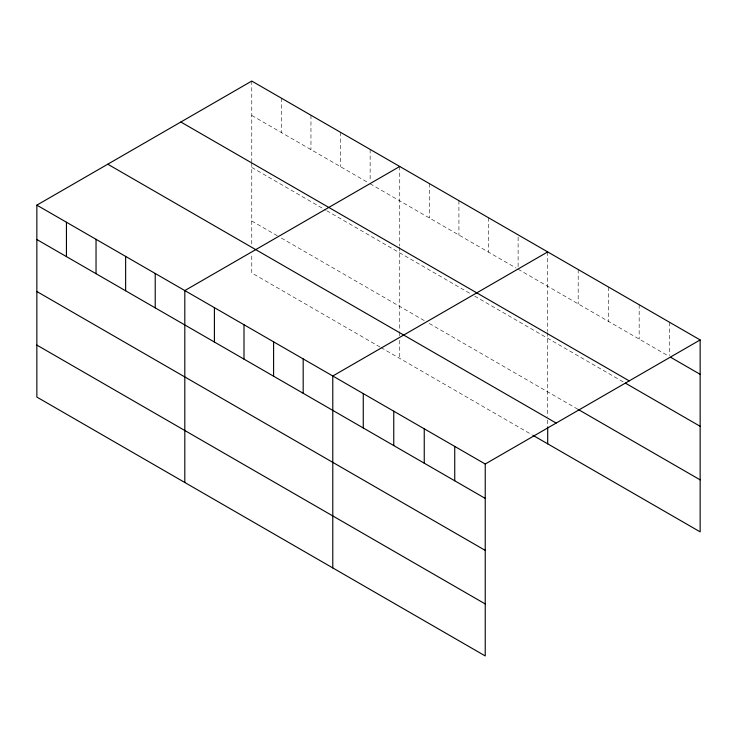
<?xml version="1.0" encoding="UTF-8"?>
<svg xmlns="http://www.w3.org/2000/svg" width="737" height="737" viewBox="0 0 737 737"><rect width="100%" height="100%" fill="white"/><g stroke="black" fill="none" stroke-linecap="round" stroke-linejoin="round"><path stroke-width="0.55" stroke-dasharray="3.69 2.76" d="M251.768 81.061L251.768 161.781M251.768 115.442L368.168 182.647M370.14 183.78L516.14 268.075M518.111 269.208L668.68 356.137M251.768 167.428L325.754 210.146M326.74 210.718L470.759 293.86M474.702 296.145L624.414 382.577M251.768 220.999L279.387 236.945M281.368 238.079L424.401 320.659M429.33 323.506L578.195 409.45M380.006 347.016L251.768 272.985L251.768 253.768M380.992 347.588L531.921 434.729M669.657 322.327L669.657 355.566M639.172 304.722L639.172 339.103M608.679 287.126L608.679 321.507M578.195 269.521L578.195 303.902M547.702 251.916L547.702 331.503M547.702 332.636L547.702 416.709M547.702 420.099L547.702 425.756M518.111 237.121L518.111 266.923M488.511 217.747L488.511 252.128M458.921 200.657L458.921 235.039M429.33 183.577L429.33 217.959M399.74 166.488L399.74 246.075M399.74 247.208L399.74 331.291M399.74 332.415L399.74 335.805M399.74 340.328L399.74 358.412M370.14 149.408L370.14 181.495M340.549 132.319L340.549 166.7M310.959 115.23L310.959 149.611M281.368 98.15L281.368 132.531M251.768 162.914L251.768 245.863"/><path stroke-width="1.11" d="M36.85 205.144L485.232 464.015L485.232 655.939L36.85 397.068L36.85 205.144L251.768 81.061L700.15 339.932L700.15 531.856L532.906 435.291M399.74 166.488L184.812 290.571L184.812 482.495M547.702 251.916L332.783 375.999L332.783 567.923M485.232 464.015L700.15 339.932M670.642 357.279L700.15 374.313M180.851 122.01L629.223 380.882M625.4 383.148L700.15 426.299M578.195 409.45L700.15 479.861M107.777 164.204L556.149 423.066M36.85 239.525L485.232 498.396M36.85 291.511L485.232 550.382M36.85 345.082L485.232 603.944M547.702 426.889L547.702 443.84M454.738 446.41L454.738 480.791M424.245 428.814L424.245 463.186M393.761 411.209L393.761 445.59M363.267 393.604L363.267 427.985M303.183 358.919L303.183 393.291M273.593 341.83L273.593 376.211M244.002 324.741L244.002 359.122M214.412 307.661L214.412 342.042M155.221 273.491L155.221 307.863M125.631 256.402L125.631 290.783M96.04 239.313L96.04 273.694M66.441 222.233L66.441 256.614"/></g></svg>
